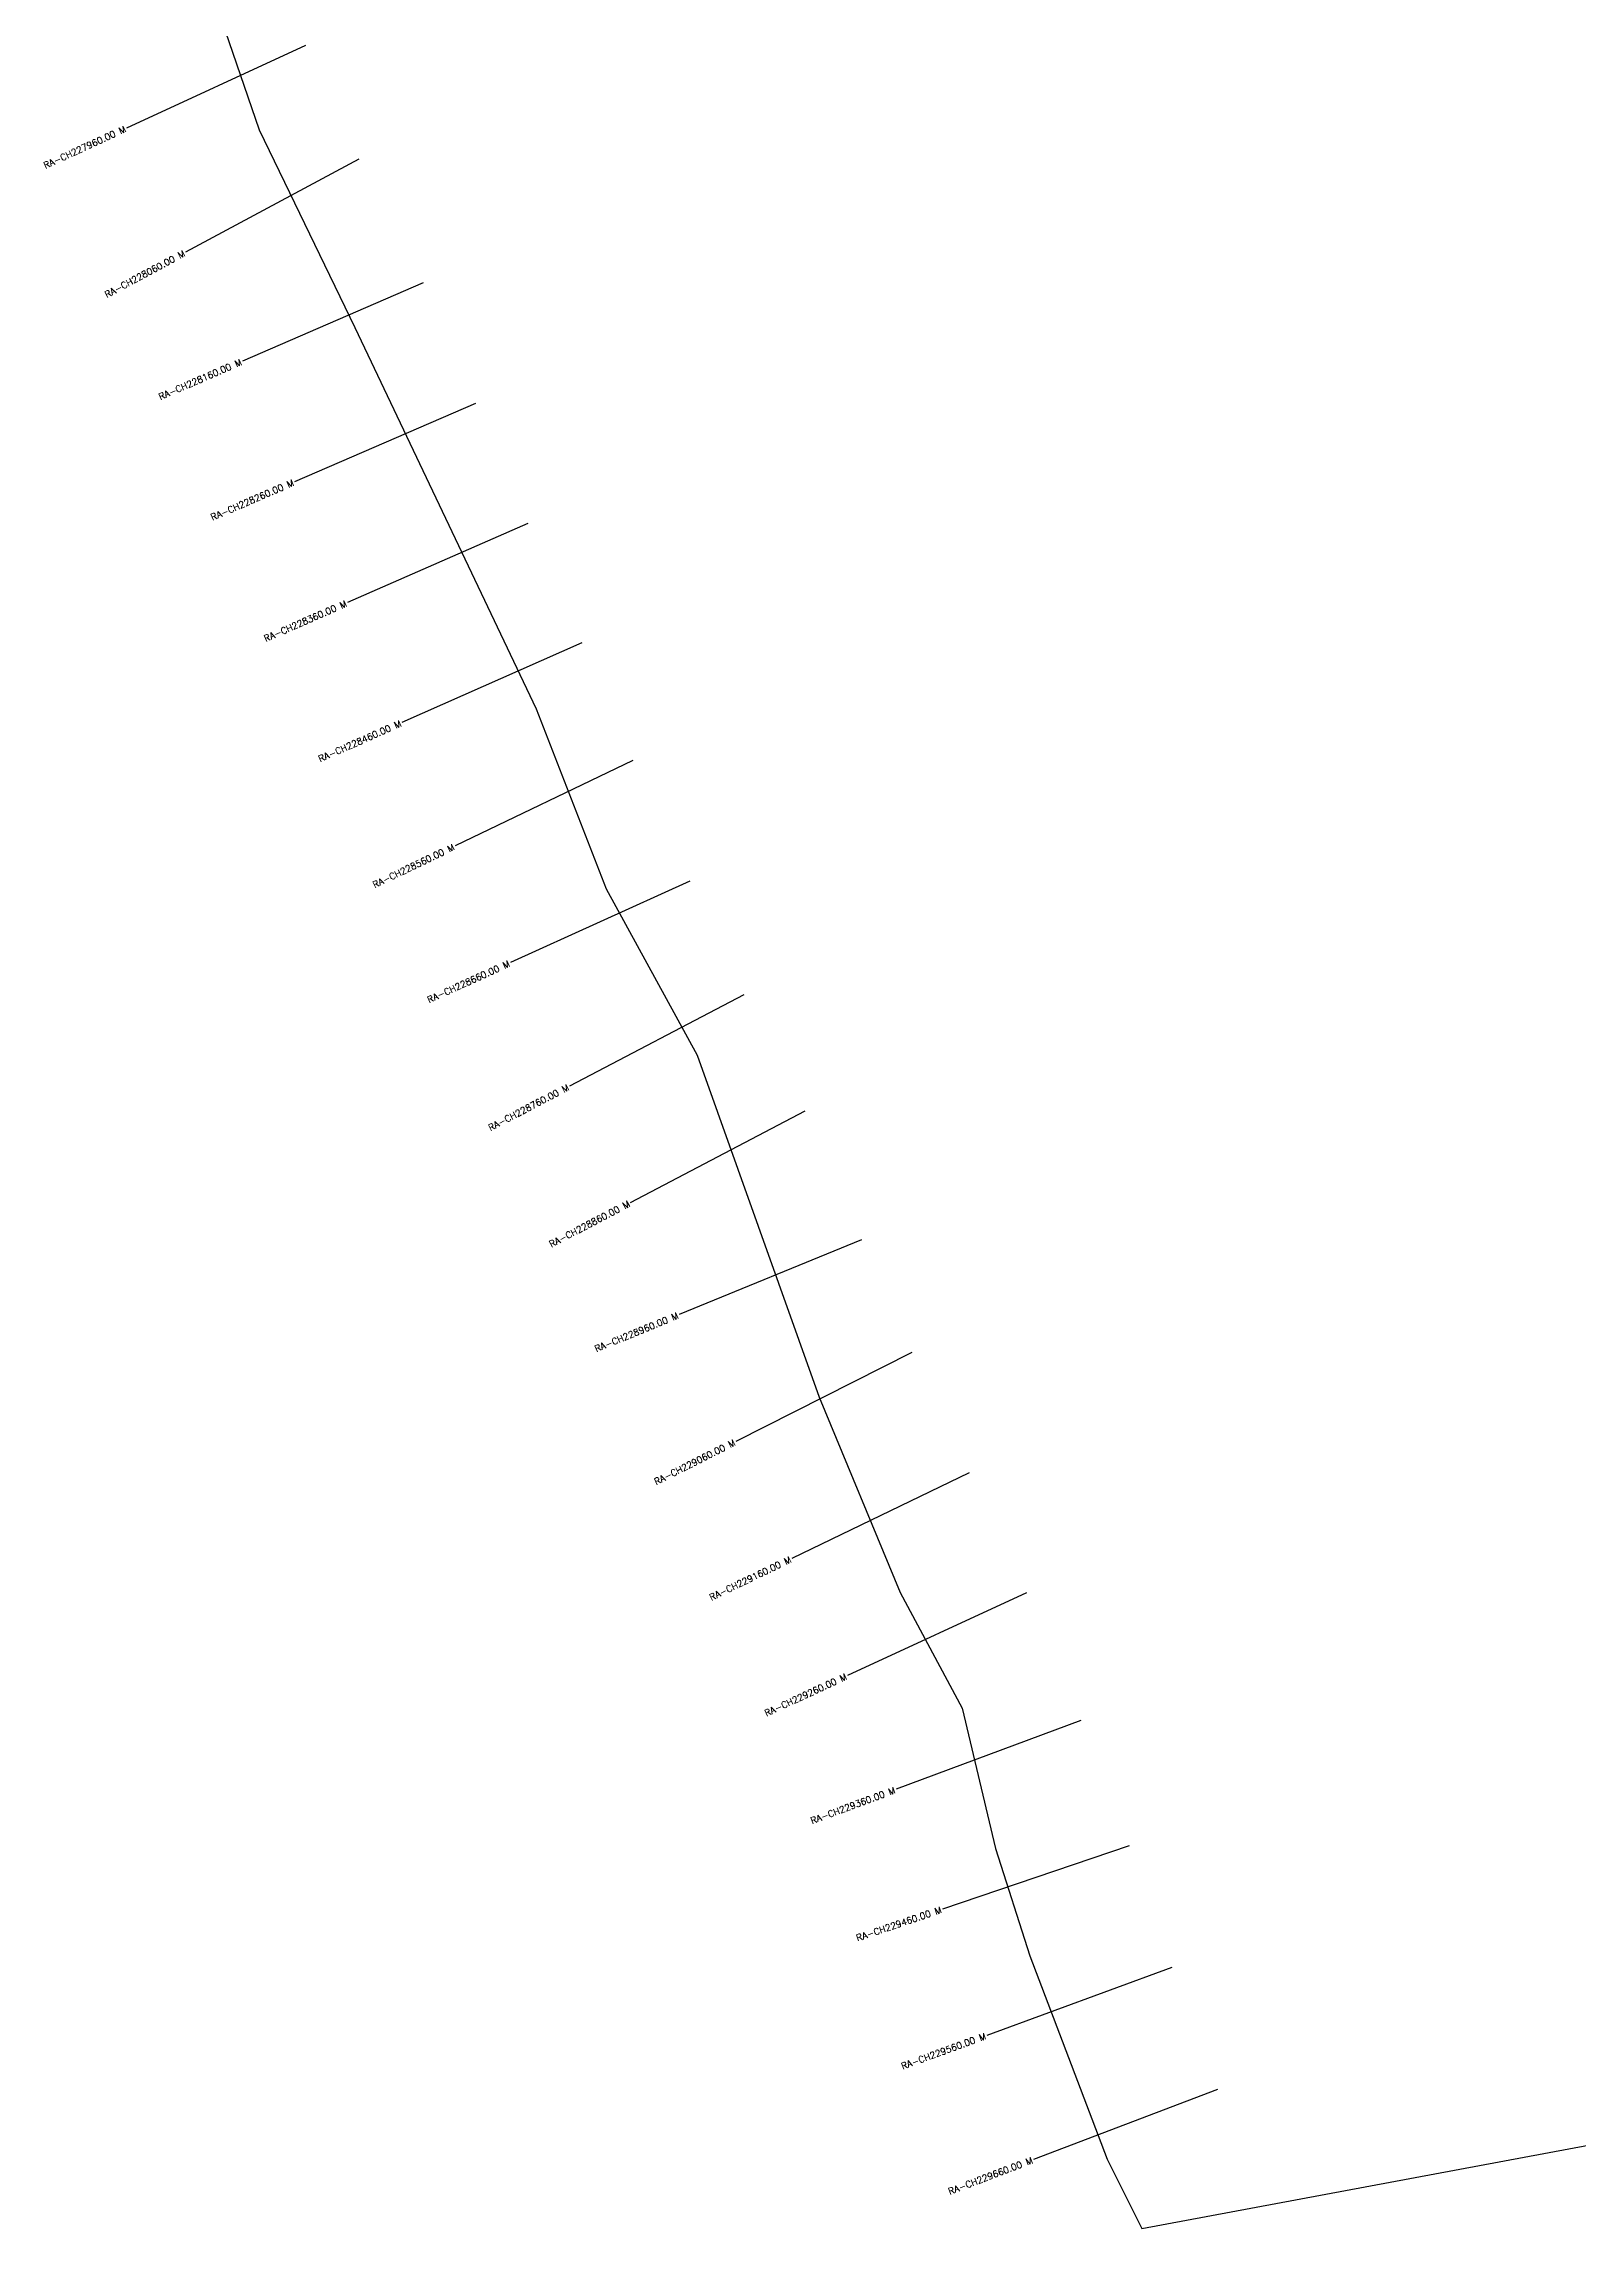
# Model space of a CAD drawing. Header units: metres. Extents: x 277336 to 280847, y 2057036 to 2060376.
# Drawn here: x 277890 to 279058, y 2057111 to 2058773 of the extents above; entities that cross this region are included whole.
import ezdxf
from ezdxf.enums import TextEntityAlignment as Align

# ---------------------------------------------------------------- set-up
doc = ezdxf.new("R2010")
doc.units = ezdxf.units.M
doc.header["$MEASUREMENT"] = 0
for name, color, linetype in [('CS', 134, 'Continuous'), ('CSMark', 6, 'Continuous'), ('VILLAGE BOUNDRY', 10, 'Continuous')]:
    doc.layers.add(name, color=color, linetype=linetype)
doc.styles.get("Standard").update_dxf_attribs({"font": 'simplex.shx'})

msp = doc.modelspace()

# ---------------------------------------------------------------- linework, layer by layer
at = {"layer": 'CS'}
for p, q in [((278088.9, 2058772), (277952.6, 2058709.3)), ((278129.5, 2058685.7), (277997.4, 2058614.7)), ((278178.5, 2058591.4), (278040.8, 2058531.9)), ((278218.2, 2058499.6), (278080.5, 2058440.1)), ((278258.2, 2058408.4), (278120.8, 2058348.1)), ((278299.3, 2058317.5), (278162.2, 2058256.8)), ((278337.9, 2058227.8), (278202.7, 2058162.8)), ((278381.4, 2058136), (278244.8, 2058074)), ((278422.6, 2058049.5), (278289.7, 2057979.9)), ((278469, 2057960.9), (278336.1, 2057891.3)), ((278512, 2057863.1), (278373.2, 2057806.1)), ((278550.5, 2057777.2), (278416.5, 2057709.6)), ((278594.1, 2057685.8), (278459, 2057620.5)), ((278637.6, 2057594.4), (278501.4, 2057531.4)), ((278679, 2057497.1), (278538.4, 2057444.8)), ((278715.8, 2057401.8), (278573.8, 2057353.6)), ((278748.3, 2057309.1), (278607.4, 2057257.5)), ((278783.2, 2057216.4), (278643, 2057163.1))]:
    msp.add_line(p, q, dxfattribs=at)
at = {"layer": 'VILLAGE BOUNDRY'}
msp.add_lwpolyline([(277998.9, 2058866.9), (278053.5, 2058707.9), (278126.5, 2058557.4), (278264.3, 2058267.1), (278317.8, 2058130.2), (278386.9, 2058003.6), (278479.9, 2057743.3), (278541.6, 2057594.6), (278588.6, 2057506.6), (278614.2, 2057399.7), (278640.1, 2057318), (278699, 2057163.3), (278725.4, 2057110.6), (279205.7, 2057200.1)], dxfattribs=at)

# ---------------------------------------------------------------- texts
at = {"layer": 'CSMark'}
for s, rotation, p in [('RA-CH227960.00 M', 24.6757, (277951.7, 2058708.9)), ('RA-CH228060.00 M', 28.2528, (277996.5, 2058614.3)), ('RA-CH228160.00 M', 23.3822, (278039.9, 2058531.5)), ('RA-CH228260.00 M', 23.3822, (278079.6, 2058439.7)), ('RA-CH228360.00 M', 23.6958, (278119.9, 2058347.7)), ('RA-CH228460.00 M', 23.8865, (278161.3, 2058256.4)), ('RA-CH228560.00 M', 25.6811, (278201.8, 2058162.4)), ('RA-CH228660.00 M', 24.4043, (278243.9, 2058073.6)), ('RA-CH228760.00 M', 27.6413, (278288.8, 2057979.5)), ('RA-CH228860.00 M', 27.6413, (278335.2, 2057890.9)), ('RA-CH228960.00 M', 22.345, (278372.3, 2057805.7)), ('RA-CH229060.00 M', 26.7658, (278415.6, 2057709.2)), ('RA-CH229160.00 M', 25.8064, (278458.1, 2057620.1)), ('RA-CH229260.00 M', 24.8214, (278500.5, 2057531)), ('RA-CH229360.00 M', 20.4341, (278537.5, 2057444.4)), ('RA-CH229460.00 M', 18.7248, (278572.8, 2057353.3)), ('RA-CH229560.00 M', 20.1284, (278606.5, 2057257.2)), ('RA-CH229660.00 M', 20.8367, (278642.1, 2057162.7))]:
    msp.add_text(s, height=5, rotation=rotation, dxfattribs=at).set_placement(p, align=Align.MIDDLE_RIGHT)

doc.saveas('drawing.dxf')
